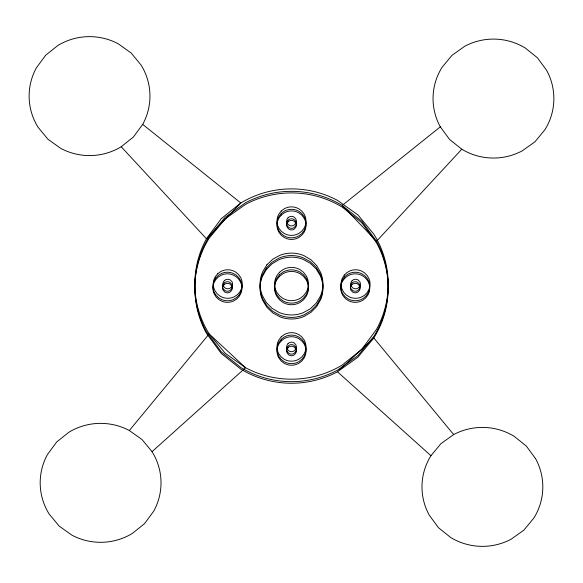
<?xml version="1.0" encoding="UTF-8"?>
<svg xmlns="http://www.w3.org/2000/svg" width="583" height="583" viewBox="0 0 583 583"><rect width="100%" height="100%" fill="white"/><g stroke="black" fill="none" stroke-linecap="round" stroke-linejoin="round"><path stroke-width="0.87" d="M295.683 351.76L293.919 353.502A4.897 4.897 0 0 1 289.081 353.502L287.317 351.76M129.324 430.516L209.18 333.906A93.921 93.921 0 0 1 206.448 238.782L221.256 218.669L240.83 203.001A97.944 97.944 0 0 1 337.448 200.333L357.896 214.879L373.82 234.155A93.921 93.921 0 0 1 385.545 306.06A93.921 93.921 0 0 1 376.552 329.278L361.744 349.392L342.17 365.067A97.944 97.944 0 0 1 245.552 367.727L225.104 353.181L209.18 333.906L245.545 367.742L152.046 451.665A58.701 58.701 0 0 1 153.759 511.116L144.504 523.687L132.268 533.481A61.215 61.215 0 0 1 71.884 535.15L59.102 526.055L49.154 514.009A58.701 58.701 0 0 1 47.442 454.558L56.697 441.987L68.932 432.192A61.215 61.215 0 0 1 129.317 430.524L142.099 439.618L152.046 451.665M535.558 458.61A58.701 58.701 0 0 1 533.846 518.061L523.898 530.107L511.123 539.209A61.215 61.215 0 0 1 450.732 537.533L438.496 527.739L429.248 515.161A58.701 58.701 0 0 1 430.954 455.717L440.901 443.67L453.676 434.568A61.215 61.215 0 0 1 514.068 436.244L526.303 446.039L535.551 458.617M461.794 149.219L376.538 241.253A93.921 93.921 0 0 1 373.82 336.369L357.896 355.637L337.455 370.198A97.944 97.944 0 0 1 240.83 367.523L221.256 351.855L206.462 331.727A93.921 93.921 0 0 1 209.18 236.611L225.104 217.342L245.545 202.775A97.944 97.944 0 0 1 342.17 205.456L361.744 221.125L376.538 241.253L342.17 205.456L440.311 126.846A58.701 58.701 0 0 1 442.009 67.395L451.963 55.349L464.738 46.246A61.215 61.215 0 0 1 525.13 47.923L537.366 57.717L546.606 70.295A58.701 58.701 0 0 1 544.908 129.739L534.961 141.786L522.186 150.888A61.215 61.215 0 0 1 461.794 149.219L449.559 139.424L440.311 126.846M121.206 146.756L133.441 136.961L142.689 124.383L240.83 203.001L206.462 238.79L121.206 146.756A61.215 61.215 0 0 1 60.821 148.425L48.039 139.33L38.092 127.283A58.701 58.701 0 0 1 36.386 67.832L45.634 55.261L57.87 45.467A61.215 61.215 0 0 1 118.262 43.798L131.037 52.893L140.991 64.939A58.701 58.701 0 0 1 142.697 124.39M430.954 455.717L337.455 371.794A97.944 97.944 0 0 1 240.83 369.119L221.256 353.444L206.462 333.323A93.921 93.921 0 0 1 209.18 238.207L225.104 218.931L245.545 204.371A97.944 97.944 0 0 1 342.17 207.045L361.744 222.721L376.538 242.841A93.921 93.921 0 0 1 373.82 337.958L357.896 357.233L337.455 371.794L373.82 337.958L453.676 434.568M287.317 351.76A4.693 4.693 0 0 1 287.317 347.002L289.081 345.26A4.897 4.897 0 0 1 293.919 345.26L295.683 347.002A4.693 4.693 0 0 1 295.683 351.76M215.725 278.069L213.91 281.341A14.072 14.072 0 0 0 214.172 292.265L216.147 295.443L218.88 298.015L222.203 299.8A14.706 14.706 0 0 0 233.302 299.545L236.53 297.607L239.147 294.911L240.961 291.638A14.072 14.072 0 0 0 240.692 280.714L238.724 277.537L235.984 274.965L232.661 273.179A14.706 14.706 0 0 0 221.569 273.434L218.334 275.373L215.725 278.069M215.725 279.665L213.91 282.937A14.072 14.072 0 0 0 214.172 293.854L216.147 297.038L218.88 299.611L222.203 301.396A14.706 14.706 0 0 0 233.302 301.134L236.53 299.196L239.147 296.499L240.961 293.227A14.072 14.072 0 0 0 240.692 282.31L238.724 279.126L235.984 276.553L232.661 274.768A14.706 14.706 0 0 0 221.569 275.03L218.334 276.969L215.725 279.665M266.263 268.078L262.277 275.132A30.484 30.484 0 0 0 262.685 298.802L266.897 305.725L272.793 311.337L279.964 315.257A31.868 31.868 0 0 0 304.005 314.856L311.038 310.703L316.737 304.902L320.723 297.847A30.484 30.484 0 0 0 320.315 274.178L316.103 267.254L310.207 261.643L303.036 257.722A31.868 31.868 0 0 0 278.995 258.123L271.962 262.277L266.263 268.078M266.263 269.667L262.277 276.728A30.484 30.484 0 0 0 262.685 300.391L266.897 307.314L272.793 312.925L279.964 316.846A31.868 31.868 0 0 0 304.005 316.452L311.038 312.299L316.737 306.498L320.723 299.436A30.484 30.484 0 0 0 320.315 275.774L316.103 268.85L310.207 263.239L303.036 259.318A31.868 31.868 0 0 0 278.995 259.712L271.962 263.866L266.263 269.667M266.897 264.799L262.678 271.722A30.484 30.484 0 0 0 262.277 295.384L266.263 302.446L271.962 308.247L278.995 312.401A31.868 31.868 0 0 0 303.036 312.794L310.207 308.873L316.103 303.262L320.322 296.339A30.484 30.484 0 0 0 320.723 272.676L316.737 265.615L311.038 259.814L304.005 255.66A31.868 31.868 0 0 0 279.964 255.267L272.793 259.187L266.897 264.799M344.276 275.074L342.308 278.259A14.072 14.072 0 0 0 342.039 289.175L343.853 292.447L346.47 295.144L349.698 297.082A14.706 14.706 0 0 0 360.797 297.345L364.12 295.559L366.853 292.987L368.828 289.802A14.072 14.072 0 0 0 369.09 278.885L367.275 275.613L364.666 272.917L361.431 270.978A14.706 14.706 0 0 0 350.339 270.716L347.016 272.501L344.276 275.074M344.706 276.692L342.491 279.709A14.087 14.087 0 0 0 342.906 293.978L345.289 296.864L348.357 299.05A14.692 14.692 0 0 0 362.852 298.642L365.789 296.288L368.004 293.271A14.087 14.087 0 0 0 367.589 279.002L365.206 276.116L362.138 273.93A14.692 14.692 0 0 0 347.643 274.338L344.706 276.692M344.706 278.28L342.491 281.298A14.087 14.087 0 0 0 342.906 295.566L345.289 298.46L348.357 300.639A14.692 14.692 0 0 0 362.852 300.238L365.789 297.884L368.004 294.86A14.087 14.087 0 0 0 367.589 280.598L365.206 277.705L362.138 275.526A14.692 14.692 0 0 0 347.643 275.927L344.706 278.28M224.338 280.663L223.566 281.655A4.693 4.693 0 0 0 223.566 286.413L225.337 288.148A4.897 4.897 0 0 0 230.168 288.148L231.939 286.406A4.693 4.693 0 0 0 231.939 281.655L230.168 279.913A4.897 4.897 0 0 0 225.337 279.913L224.338 280.663M224.018 283.127L223.245 284.11A4.693 4.693 0 0 0 223.245 288.869L225.016 290.611A4.897 4.897 0 0 0 229.848 290.611L231.619 288.869A4.693 4.693 0 0 0 231.619 284.11L229.848 282.369A4.897 4.897 0 0 0 225.016 282.369L224.018 283.127M281.246 211.031L278.944 213.983A14.087 14.087 0 0 0 278.944 228.259L281.246 231.218L284.249 233.484A14.692 14.692 0 0 0 298.751 233.484L301.754 231.218L304.056 228.259A14.087 14.087 0 0 0 304.056 213.983L301.754 211.031L298.751 208.758A14.692 14.692 0 0 0 284.249 208.765L281.246 211.031M224.018 284.715L223.245 285.706A4.693 4.693 0 0 0 223.245 290.458L225.016 292.2A4.897 4.897 0 0 0 229.848 292.2L231.619 290.458A4.693 4.693 0 0 0 231.619 285.706L229.848 283.965A4.897 4.897 0 0 0 225.016 283.965L224.018 284.715M281.246 213.487L278.944 216.446A14.087 14.087 0 0 0 278.944 230.715L281.246 233.674L284.249 235.94A14.692 14.692 0 0 0 298.751 235.94L301.754 233.674L304.056 230.715A14.087 14.087 0 0 0 304.056 216.446L301.754 213.487L298.751 211.221A14.692 14.692 0 0 0 284.249 211.221L281.246 213.487M281.246 215.083L278.944 218.035A14.087 14.087 0 0 0 278.944 232.311L281.246 235.262L284.249 237.536A14.692 14.692 0 0 0 298.751 237.536L301.754 235.262L304.056 232.311A14.087 14.087 0 0 0 304.056 218.035L301.754 215.083L298.751 212.81A14.692 14.692 0 0 0 284.249 212.81L281.246 215.083M288.082 217.758L287.317 218.742A4.693 4.693 0 0 0 287.317 223.5L289.081 225.242A4.897 4.897 0 0 0 293.919 225.242L295.683 223.5A4.693 4.693 0 0 0 295.683 218.742L293.919 217A4.897 4.897 0 0 0 289.081 217L288.082 217.758M288.082 220.214L287.317 221.205A4.693 4.693 0 0 0 287.317 225.956L289.081 227.698A4.897 4.897 0 0 0 293.919 227.698L295.683 225.956A4.693 4.693 0 0 0 295.683 221.205L293.919 219.463A4.897 4.897 0 0 0 289.081 219.463L288.082 220.214M288.082 221.81L287.317 222.793A4.693 4.693 0 0 0 287.317 227.552L289.081 229.294A4.897 4.897 0 0 0 293.919 229.294L295.683 227.552A4.693 4.693 0 0 0 295.683 222.793L293.919 221.052A4.897 4.897 0 0 0 289.081 221.052L288.082 221.81M279.541 272.254L276.852 275.708A16.433 16.433 0 0 0 276.852 292.36L279.541 295.807L283.039 298.452A17.14 17.14 0 0 0 299.961 298.452L303.459 295.807L306.148 292.36A16.433 16.433 0 0 0 306.148 275.701L303.459 272.254L299.961 269.608A17.14 17.14 0 0 0 283.039 269.608L279.541 272.254M279.541 274.717L276.852 278.164A16.433 16.433 0 0 0 276.852 294.816L279.541 298.263L283.039 300.908A17.14 17.14 0 0 0 299.961 300.908L303.459 298.263L306.148 294.816A16.433 16.433 0 0 0 306.148 278.164L303.459 274.717L299.961 272.072A17.14 17.14 0 0 0 283.039 272.072L279.541 274.717M279.541 276.306L276.852 279.753A16.433 16.433 0 0 0 276.852 296.412L279.541 299.859L283.039 302.504A17.14 17.14 0 0 0 299.961 302.504L303.459 299.859L306.148 296.404A16.433 16.433 0 0 0 306.148 279.753L303.459 276.306L299.961 273.66A17.14 17.14 0 0 0 283.039 273.66L279.541 276.306M281.246 336.828L278.944 339.787A14.087 14.087 0 0 0 278.944 354.056L281.246 357.015L284.249 359.281A14.692 14.692 0 0 0 298.751 359.281L301.754 357.015L304.056 354.056A14.087 14.087 0 0 0 304.056 339.787L301.754 336.828L298.751 334.562A14.692 14.692 0 0 0 284.249 334.562L281.246 336.828M281.246 339.284L278.944 342.243A14.087 14.087 0 0 0 278.944 356.519L281.246 359.471L284.249 361.737A14.692 14.692 0 0 0 298.751 361.737L301.754 359.471L304.056 356.519A14.087 14.087 0 0 0 304.056 342.243L301.754 339.284L298.751 337.018A14.692 14.692 0 0 0 284.249 337.018L281.246 339.284M281.246 340.88L278.944 343.839A14.087 14.087 0 0 0 278.944 358.108L281.246 361.066L284.249 363.333A14.692 14.692 0 0 0 298.751 363.333L301.754 361.066L304.056 358.108A14.087 14.087 0 0 0 304.056 343.832L301.754 340.88L298.751 338.614A14.692 14.692 0 0 0 284.249 338.614L281.246 340.88M288.082 343.555L287.317 344.538A4.693 4.693 0 0 0 287.317 349.297L289.081 351.039A4.897 4.897 0 0 0 293.919 351.039L295.683 349.297A4.693 4.693 0 0 0 295.683 344.538L293.919 342.804A4.897 4.897 0 0 0 289.081 342.804L288.082 343.555M288.082 347.606L287.317 348.59A4.693 4.693 0 0 0 287.317 353.349L289.081 355.091A4.897 4.897 0 0 0 293.919 355.091L295.683 353.349A4.693 4.693 0 0 0 295.683 348.59L293.919 346.849A4.897 4.897 0 0 0 289.081 346.849L288.082 347.606M352.147 280.663L351.381 281.655A4.693 4.693 0 0 0 351.381 286.413L353.152 288.148A4.897 4.897 0 0 0 357.984 288.148L359.755 286.406A4.693 4.693 0 0 0 359.755 281.655L357.984 279.913A4.897 4.897 0 0 0 353.152 279.913L352.147 280.663M351.833 283.127L351.061 284.11A4.693 4.693 0 0 0 351.061 288.869L352.832 290.611A4.897 4.897 0 0 0 357.663 290.611L359.434 288.869A4.693 4.693 0 0 0 359.434 284.11L357.663 282.369A4.897 4.897 0 0 0 352.832 282.369L351.833 283.127M351.833 284.715L351.061 285.706A4.693 4.693 0 0 0 351.061 290.458L352.832 292.2A4.897 4.897 0 0 0 357.663 292.2L359.434 290.458A4.693 4.693 0 0 0 359.434 285.706L357.663 283.965A4.897 4.897 0 0 0 352.832 283.965L351.833 284.715M217.794 273.653L215.411 276.546A14.087 14.087 0 0 0 214.996 290.815L217.211 293.832L220.148 296.186A14.692 14.692 0 0 0 234.643 296.587L237.711 294.408L240.101 291.515A14.087 14.087 0 0 0 240.517 277.246L238.294 274.229L235.357 271.882A14.692 14.692 0 0 0 220.862 271.474L217.794 273.653"/></g></svg>
